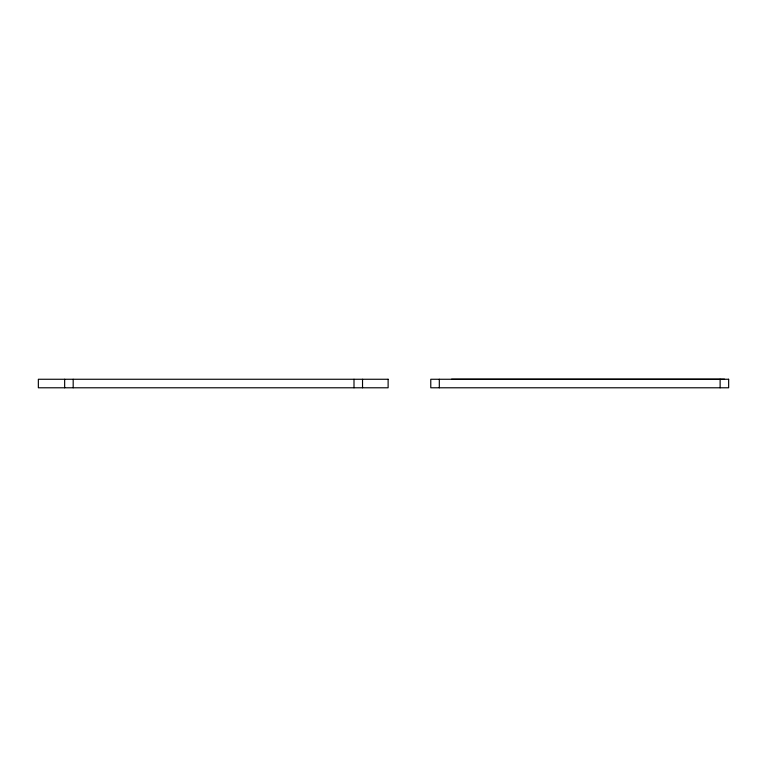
<?xml version="1.0" encoding="UTF-8"?>
<svg xmlns="http://www.w3.org/2000/svg" width="767" height="767" viewBox="0 0 767 767"><rect width="100%" height="100%" fill="white"/><g stroke="black" fill="none" stroke-linecap="round" stroke-linejoin="round"><path stroke-width="1.15" d="M451.562 379.214L724.556 379.214M720.117 379.262L720.117 387.786M439.309 379.262L439.309 387.786M362.532 379.262L362.532 387.786M353.999 379.262L353.999 387.786M73.181 379.262L73.181 387.786M64.658 379.262L64.658 387.786M388.121 379.262L38.35 379.262L38.35 387.786L388.121 387.786L388.121 379.262M728.65 379.262L430.776 379.262L430.776 387.786L728.65 387.786L728.65 379.262"/></g></svg>
